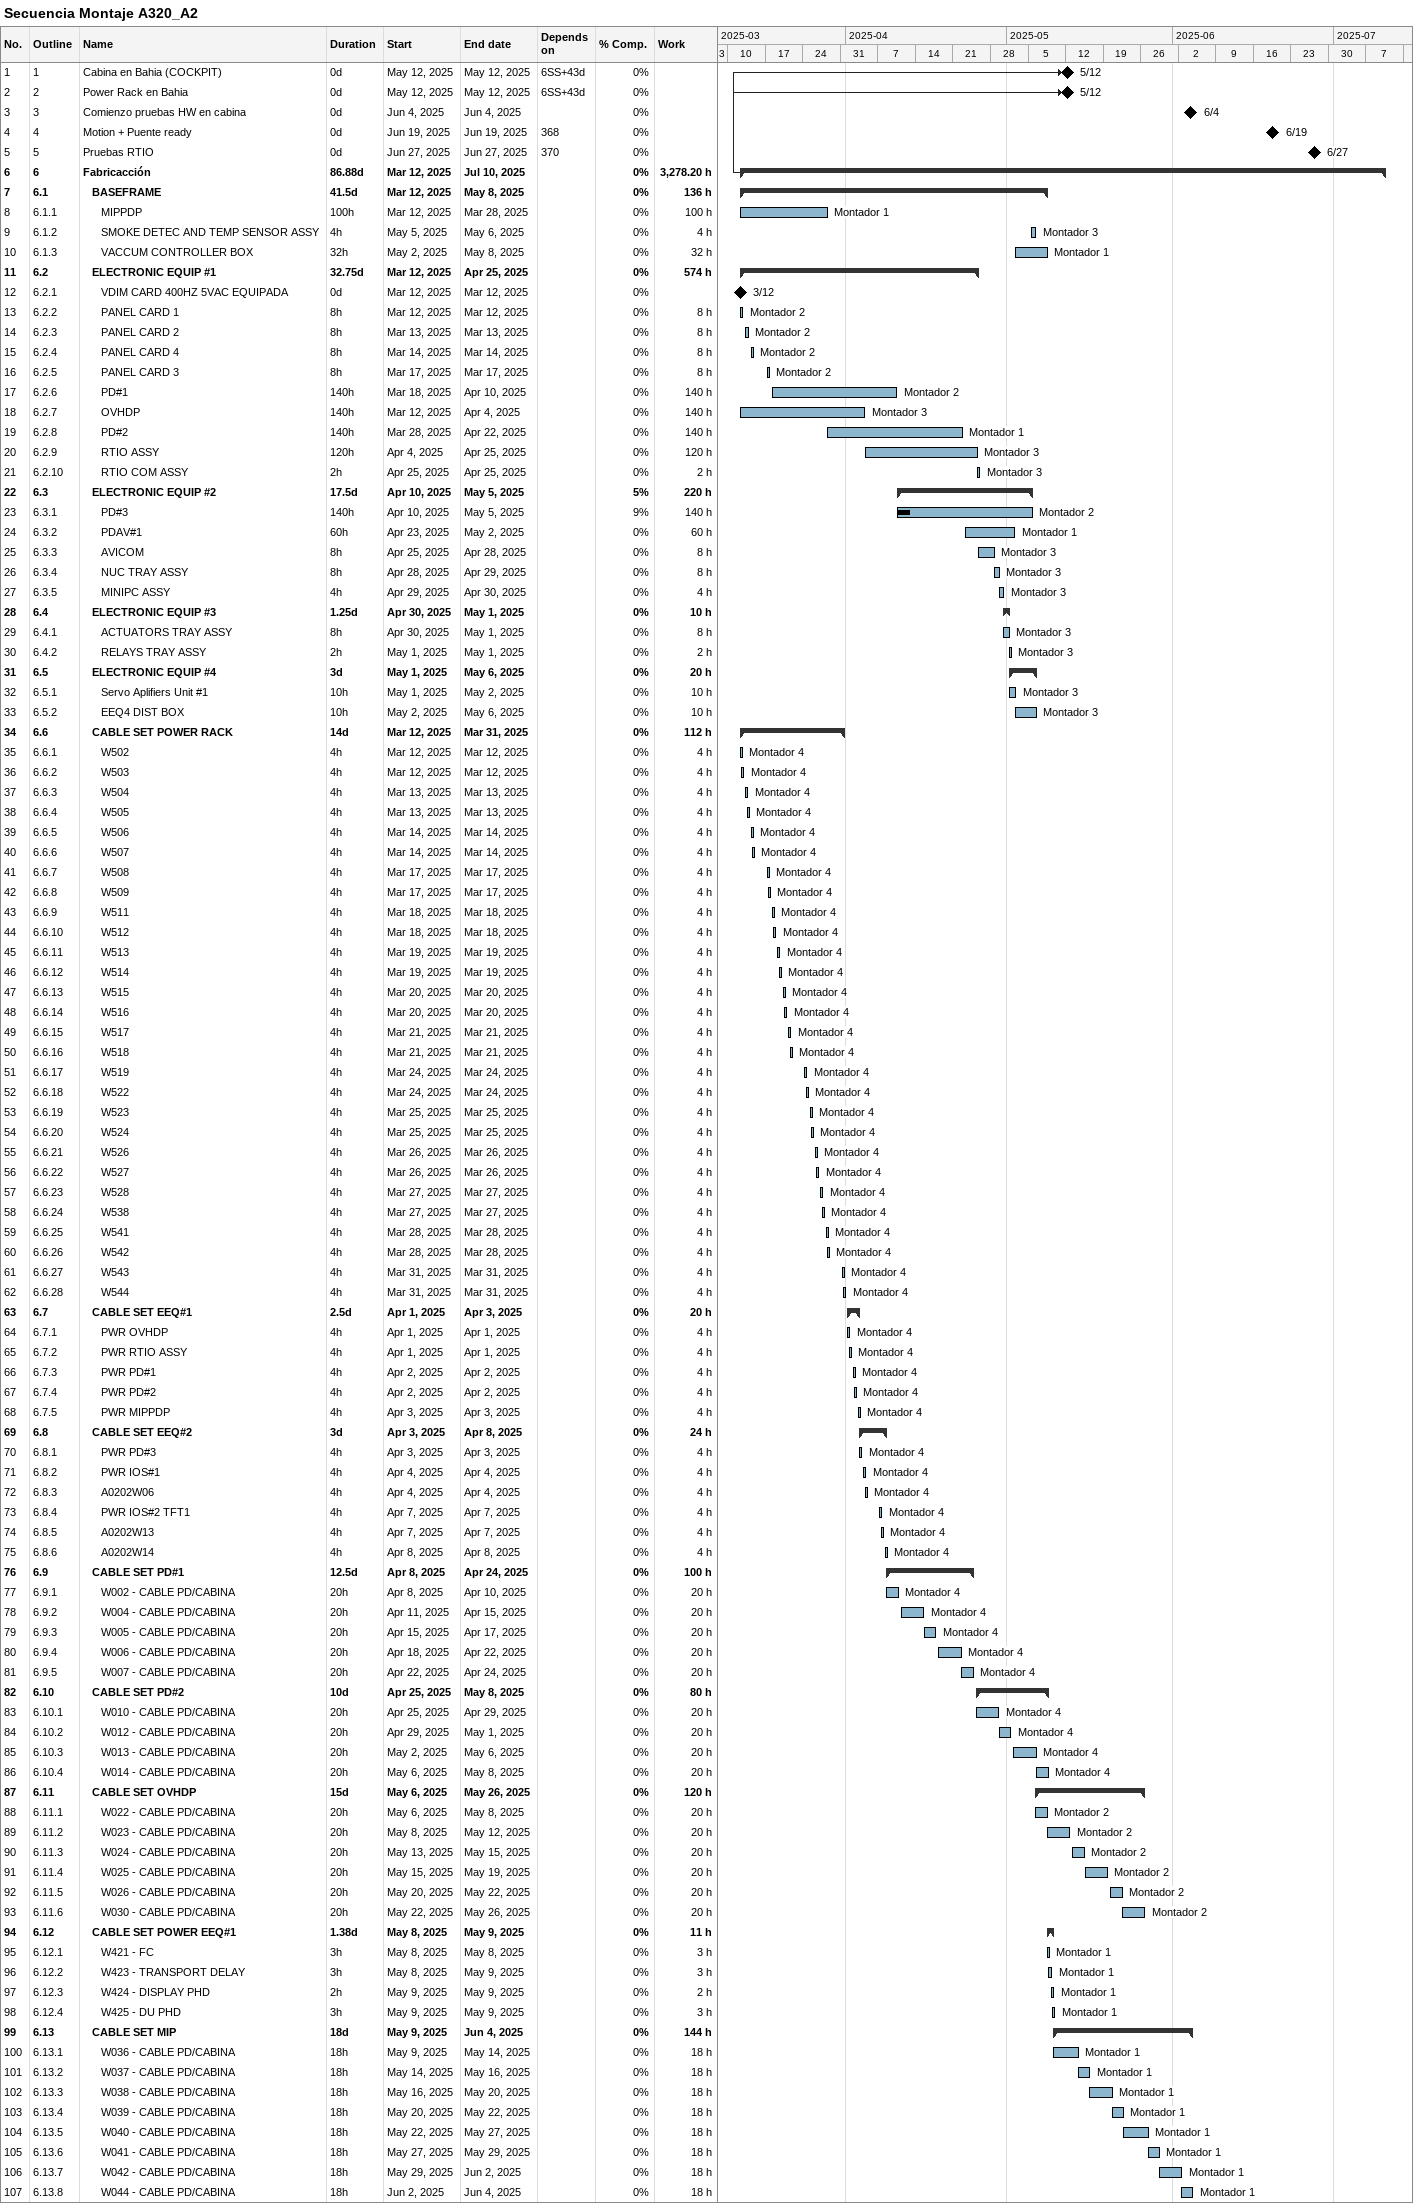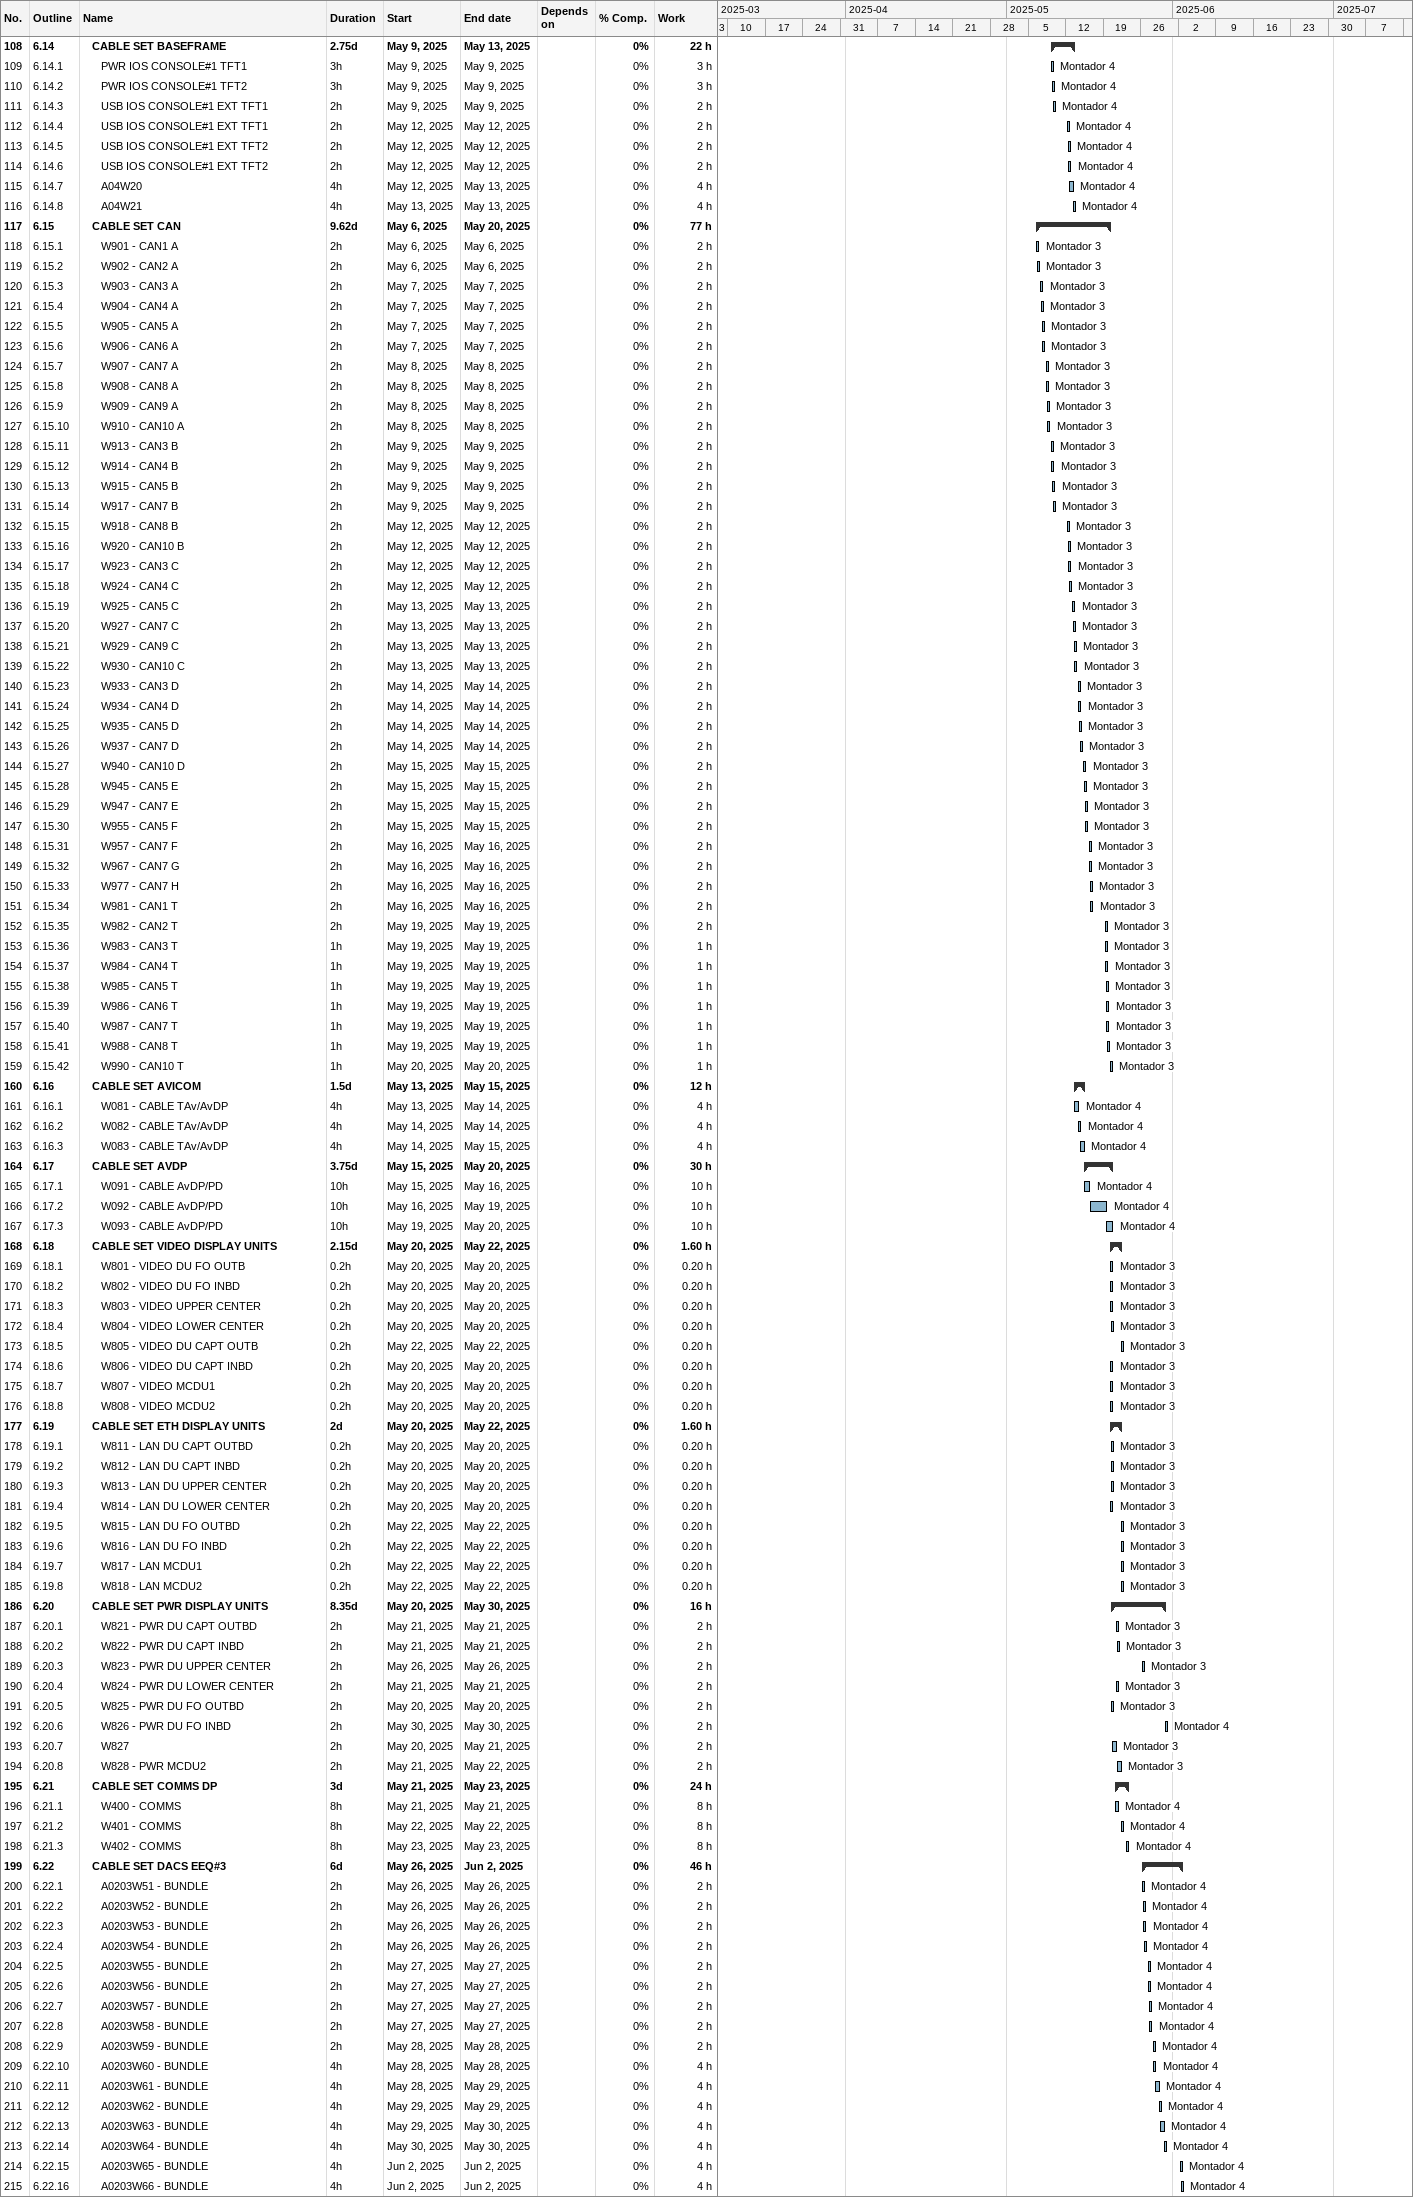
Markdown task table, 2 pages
Secuencia Montaje A320_A2

| ID | WBS | Task | Duration | Start | Finish | Predecessors | Resources | % complete | Work (h) |
|---|---|---|---|---|---|---|---|---|---|
| 1 | 1 | Cabina en Bahia (COCKPIT) | 0d | 2025-05-12 | 2025-05-12 | 6SS+43d |  | 0 |  |
| 2 | 2 | Power Rack en Bahia | 0d | 2025-05-12 | 2025-05-12 | 6SS+43d |  | 0 |  |
| 3 | 3 | Comienzo pruebas HW en cabina | 0d | 2025-06-04 | 2025-06-04 |  |  | 0 |  |
| 4 | 4 | Motion + Puente ready | 0d | 2025-06-19 | 2025-06-19 | 368 |  | 0 |  |
| 5 | 5 | Pruebas RTIO | 0d | 2025-06-27 | 2025-06-27 | 370 |  | 0 |  |
| 6 | 6 | **Fabricacción** | 86.88d | 2025-03-12 | 2025-07-10 |  |  | 0 | 3278.20 |
| 7 | 6.1 | **BASEFRAME** | 41.5d | 2025-03-12 | 2025-05-08 |  |  | 0 | 136 |
| 8 | 6.1.1 | MIPPDP | 100h | 2025-03-12 | 2025-03-28 |  | Montador 1 | 0 | 100 |
| 9 | 6.1.2 | SMOKE DETEC AND TEMP SENSOR ASSY | 4h | 2025-05-05 | 2025-05-06 |  | Montador 3 | 0 | 4 |
| 10 | 6.1.3 | VACCUM CONTROLLER BOX | 32h | 2025-05-02 | 2025-05-08 |  | Montador 1 | 0 | 32 |
| 11 | 6.2 | **ELECTRONIC EQUIP #1** | 32.75d | 2025-03-12 | 2025-04-25 |  |  | 0 | 574 |
| 12 | 6.2.1 | VDIM CARD 400HZ 5VAC EQUIPADA | 0d | 2025-03-12 | 2025-03-12 |  |  | 0 |  |
| 13 | 6.2.2 | PANEL CARD 1 | 8h | 2025-03-12 | 2025-03-12 |  | Montador 2 | 0 | 8 |
| 14 | 6.2.3 | PANEL CARD 2 | 8h | 2025-03-13 | 2025-03-13 |  | Montador 2 | 0 | 8 |
| 15 | 6.2.4 | PANEL CARD 4 | 8h | 2025-03-14 | 2025-03-14 |  | Montador 2 | 0 | 8 |
| 16 | 6.2.5 | PANEL CARD 3 | 8h | 2025-03-17 | 2025-03-17 |  | Montador 2 | 0 | 8 |
| 17 | 6.2.6 | PD#1 | 140h | 2025-03-18 | 2025-04-10 |  | Montador 2 | 0 | 140 |
| 18 | 6.2.7 | OVHDP | 140h | 2025-03-12 | 2025-04-04 |  | Montador 3 | 0 | 140 |
| 19 | 6.2.8 | PD#2 | 140h | 2025-03-28 | 2025-04-22 |  | Montador 1 | 0 | 140 |
| 20 | 6.2.9 | RTIO ASSY | 120h | 2025-04-04 | 2025-04-25 |  | Montador 3 | 0 | 120 |
| 21 | 6.2.10 | RTIO COM ASSY | 2h | 2025-04-25 | 2025-04-25 |  | Montador 3 | 0 | 2 |
| 22 | 6.3 | **ELECTRONIC EQUIP #2** | 17.5d | 2025-04-10 | 2025-05-05 |  |  | 5 | 220 |
| 23 | 6.3.1 | PD#3 | 140h | 2025-04-10 | 2025-05-05 |  | Montador 2 | 9 | 140 |
| 24 | 6.3.2 | PDAV#1 | 60h | 2025-04-23 | 2025-05-02 |  | Montador 1 | 0 | 60 |
| 25 | 6.3.3 | AVICOM | 8h | 2025-04-25 | 2025-04-28 |  | Montador 3 | 0 | 8 |
| 26 | 6.3.4 | NUC TRAY ASSY | 8h | 2025-04-28 | 2025-04-29 |  | Montador 3 | 0 | 8 |
| 27 | 6.3.5 | MINIPC ASSY | 4h | 2025-04-29 | 2025-04-30 |  | Montador 3 | 0 | 4 |
| 28 | 6.4 | **ELECTRONIC EQUIP #3** | 1.25d | 2025-04-30 | 2025-05-01 |  |  | 0 | 10 |
| 29 | 6.4.1 | ACTUATORS TRAY ASSY | 8h | 2025-04-30 | 2025-05-01 |  | Montador 3 | 0 | 8 |
| 30 | 6.4.2 | RELAYS TRAY ASSY | 2h | 2025-05-01 | 2025-05-01 |  | Montador 3 | 0 | 2 |
| 31 | 6.5 | **ELECTRONIC EQUIP #4** | 3d | 2025-05-01 | 2025-05-06 |  |  | 0 | 20 |
| 32 | 6.5.1 | Servo Aplifiers Unit #1 | 10h | 2025-05-01 | 2025-05-02 |  | Montador 3 | 0 | 10 |
| 33 | 6.5.2 | EEQ4 DIST BOX | 10h | 2025-05-02 | 2025-05-06 |  | Montador 3 | 0 | 10 |
| 34 | 6.6 | **CABLE SET POWER RACK** | 14d | 2025-03-12 | 2025-03-31 |  |  | 0 | 112 |
| 35 | 6.6.1 | W502 | 4h | 2025-03-12 | 2025-03-12 |  | Montador 4 | 0 | 4 |
| 36 | 6.6.2 | W503 | 4h | 2025-03-12 | 2025-03-12 |  | Montador 4 | 0 | 4 |
| 37 | 6.6.3 | W504 | 4h | 2025-03-13 | 2025-03-13 |  | Montador 4 | 0 | 4 |
| 38 | 6.6.4 | W505 | 4h | 2025-03-13 | 2025-03-13 |  | Montador 4 | 0 | 4 |
| 39 | 6.6.5 | W506 | 4h | 2025-03-14 | 2025-03-14 |  | Montador 4 | 0 | 4 |
| 40 | 6.6.6 | W507 | 4h | 2025-03-14 | 2025-03-14 |  | Montador 4 | 0 | 4 |
| 41 | 6.6.7 | W508 | 4h | 2025-03-17 | 2025-03-17 |  | Montador 4 | 0 | 4 |
| 42 | 6.6.8 | W509 | 4h | 2025-03-17 | 2025-03-17 |  | Montador 4 | 0 | 4 |
| 43 | 6.6.9 | W511 | 4h | 2025-03-18 | 2025-03-18 |  | Montador 4 | 0 | 4 |
| 44 | 6.6.10 | W512 | 4h | 2025-03-18 | 2025-03-18 |  | Montador 4 | 0 | 4 |
| 45 | 6.6.11 | W513 | 4h | 2025-03-19 | 2025-03-19 |  | Montador 4 | 0 | 4 |
| 46 | 6.6.12 | W514 | 4h | 2025-03-19 | 2025-03-19 |  | Montador 4 | 0 | 4 |
| 47 | 6.6.13 | W515 | 4h | 2025-03-20 | 2025-03-20 |  | Montador 4 | 0 | 4 |
| 48 | 6.6.14 | W516 | 4h | 2025-03-20 | 2025-03-20 |  | Montador 4 | 0 | 4 |
| 49 | 6.6.15 | W517 | 4h | 2025-03-21 | 2025-03-21 |  | Montador 4 | 0 | 4 |
| 50 | 6.6.16 | W518 | 4h | 2025-03-21 | 2025-03-21 |  | Montador 4 | 0 | 4 |
| 51 | 6.6.17 | W519 | 4h | 2025-03-24 | 2025-03-24 |  | Montador 4 | 0 | 4 |
| 52 | 6.6.18 | W522 | 4h | 2025-03-24 | 2025-03-24 |  | Montador 4 | 0 | 4 |
| 53 | 6.6.19 | W523 | 4h | 2025-03-25 | 2025-03-25 |  | Montador 4 | 0 | 4 |
| 54 | 6.6.20 | W524 | 4h | 2025-03-25 | 2025-03-25 |  | Montador 4 | 0 | 4 |
| 55 | 6.6.21 | W526 | 4h | 2025-03-26 | 2025-03-26 |  | Montador 4 | 0 | 4 |
| 56 | 6.6.22 | W527 | 4h | 2025-03-26 | 2025-03-26 |  | Montador 4 | 0 | 4 |
| 57 | 6.6.23 | W528 | 4h | 2025-03-27 | 2025-03-27 |  | Montador 4 | 0 | 4 |
| 58 | 6.6.24 | W538 | 4h | 2025-03-27 | 2025-03-27 |  | Montador 4 | 0 | 4 |
| 59 | 6.6.25 | W541 | 4h | 2025-03-28 | 2025-03-28 |  | Montador 4 | 0 | 4 |
| 60 | 6.6.26 | W542 | 4h | 2025-03-28 | 2025-03-28 |  | Montador 4 | 0 | 4 |
| 61 | 6.6.27 | W543 | 4h | 2025-03-31 | 2025-03-31 |  | Montador 4 | 0 | 4 |
| 62 | 6.6.28 | W544 | 4h | 2025-03-31 | 2025-03-31 |  | Montador 4 | 0 | 4 |
| 63 | 6.7 | **CABLE SET EEQ#1** | 2.5d | 2025-04-01 | 2025-04-03 |  |  | 0 | 20 |
| 64 | 6.7.1 | PWR OVHDP | 4h | 2025-04-01 | 2025-04-01 |  | Montador 4 | 0 | 4 |
| 65 | 6.7.2 | PWR RTIO ASSY | 4h | 2025-04-01 | 2025-04-01 |  | Montador 4 | 0 | 4 |
| 66 | 6.7.3 | PWR PD#1 | 4h | 2025-04-02 | 2025-04-02 |  | Montador 4 | 0 | 4 |
| 67 | 6.7.4 | PWR PD#2 | 4h | 2025-04-02 | 2025-04-02 |  | Montador 4 | 0 | 4 |
| 68 | 6.7.5 | PWR MIPPDP | 4h | 2025-04-03 | 2025-04-03 |  | Montador 4 | 0 | 4 |
| 69 | 6.8 | **CABLE SET EEQ#2** | 3d | 2025-04-03 | 2025-04-08 |  |  | 0 | 24 |
| 70 | 6.8.1 | PWR PD#3 | 4h | 2025-04-03 | 2025-04-03 |  | Montador 4 | 0 | 4 |
| 71 | 6.8.2 | PWR IOS#1 | 4h | 2025-04-04 | 2025-04-04 |  | Montador 4 | 0 | 4 |
| 72 | 6.8.3 | A0202W06 | 4h | 2025-04-04 | 2025-04-04 |  | Montador 4 | 0 | 4 |
| 73 | 6.8.4 | PWR IOS#2 TFT1 | 4h | 2025-04-07 | 2025-04-07 |  | Montador 4 | 0 | 4 |
| 74 | 6.8.5 | A0202W13 | 4h | 2025-04-07 | 2025-04-07 |  | Montador 4 | 0 | 4 |
| 75 | 6.8.6 | A0202W14 | 4h | 2025-04-08 | 2025-04-08 |  | Montador 4 | 0 | 4 |
| 76 | 6.9 | **CABLE SET PD#1** | 12.5d | 2025-04-08 | 2025-04-24 |  |  | 0 | 100 |
| 77 | 6.9.1 | W002 - CABLE PD/CABINA | 20h | 2025-04-08 | 2025-04-10 |  | Montador 4 | 0 | 20 |
| 78 | 6.9.2 | W004 - CABLE PD/CABINA | 20h | 2025-04-11 | 2025-04-15 |  | Montador 4 | 0 | 20 |
| 79 | 6.9.3 | W005 - CABLE PD/CABINA | 20h | 2025-04-15 | 2025-04-17 |  | Montador 4 | 0 | 20 |
| 80 | 6.9.4 | W006 - CABLE PD/CABINA | 20h | 2025-04-18 | 2025-04-22 |  | Montador 4 | 0 | 20 |
| 81 | 6.9.5 | W007 - CABLE PD/CABINA | 20h | 2025-04-22 | 2025-04-24 |  | Montador 4 | 0 | 20 |
| 82 | 6.10 | **CABLE SET PD#2** | 10d | 2025-04-25 | 2025-05-08 |  |  | 0 | 80 |
| 83 | 6.10.1 | W010 - CABLE PD/CABINA | 20h | 2025-04-25 | 2025-04-29 |  | Montador 4 | 0 | 20 |
| 84 | 6.10.2 | W012 - CABLE PD/CABINA | 20h | 2025-04-29 | 2025-05-01 |  | Montador 4 | 0 | 20 |
| 85 | 6.10.3 | W013 - CABLE PD/CABINA | 20h | 2025-05-02 | 2025-05-06 |  | Montador 4 | 0 | 20 |
| 86 | 6.10.4 | W014 - CABLE PD/CABINA | 20h | 2025-05-06 | 2025-05-08 |  | Montador 4 | 0 | 20 |
| 87 | 6.11 | **CABLE SET OVHDP** | 15d | 2025-05-06 | 2025-05-26 |  |  | 0 | 120 |
| 88 | 6.11.1 | W022 - CABLE PD/CABINA | 20h | 2025-05-06 | 2025-05-08 |  | Montador 2 | 0 | 20 |
| 89 | 6.11.2 | W023 - CABLE PD/CABINA | 20h | 2025-05-08 | 2025-05-12 |  | Montador 2 | 0 | 20 |
| 90 | 6.11.3 | W024 - CABLE PD/CABINA | 20h | 2025-05-13 | 2025-05-15 |  | Montador 2 | 0 | 20 |
| 91 | 6.11.4 | W025 - CABLE PD/CABINA | 20h | 2025-05-15 | 2025-05-19 |  | Montador 2 | 0 | 20 |
| 92 | 6.11.5 | W026 - CABLE PD/CABINA | 20h | 2025-05-20 | 2025-05-22 |  | Montador 2 | 0 | 20 |
| 93 | 6.11.6 | W030 - CABLE PD/CABINA | 20h | 2025-05-22 | 2025-05-26 |  | Montador 2 | 0 | 20 |
| 94 | 6.12 | **CABLE SET POWER EEQ#1** | 1.38d | 2025-05-08 | 2025-05-09 |  |  | 0 | 11 |
| 95 | 6.12.1 | W421 - FC | 3h | 2025-05-08 | 2025-05-08 |  | Montador 1 | 0 | 3 |
| 96 | 6.12.2 | W423 - TRANSPORT DELAY | 3h | 2025-05-08 | 2025-05-09 |  | Montador 1 | 0 | 3 |
| 97 | 6.12.3 | W424 - DISPLAY PHD | 2h | 2025-05-09 | 2025-05-09 |  | Montador 1 | 0 | 2 |
| 98 | 6.12.4 | W425 - DU PHD | 3h | 2025-05-09 | 2025-05-09 |  | Montador 1 | 0 | 3 |
| 99 | 6.13 | **CABLE SET MIP** | 18d | 2025-05-09 | 2025-06-04 |  |  | 0 | 144 |
| 100 | 6.13.1 | W036 - CABLE PD/CABINA | 18h | 2025-05-09 | 2025-05-14 |  | Montador 1 | 0 | 18 |
| 101 | 6.13.2 | W037 - CABLE PD/CABINA | 18h | 2025-05-14 | 2025-05-16 |  | Montador 1 | 0 | 18 |
| 102 | 6.13.3 | W038 - CABLE PD/CABINA | 18h | 2025-05-16 | 2025-05-20 |  | Montador 1 | 0 | 18 |
| 103 | 6.13.4 | W039 - CABLE PD/CABINA | 18h | 2025-05-20 | 2025-05-22 |  | Montador 1 | 0 | 18 |
| 104 | 6.13.5 | W040 - CABLE PD/CABINA | 18h | 2025-05-22 | 2025-05-27 |  | Montador 1 | 0 | 18 |
| 105 | 6.13.6 | W041 - CABLE PD/CABINA | 18h | 2025-05-27 | 2025-05-29 |  | Montador 1 | 0 | 18 |
| 106 | 6.13.7 | W042 - CABLE PD/CABINA | 18h | 2025-05-29 | 2025-06-02 |  | Montador 1 | 0 | 18 |
| 107 | 6.13.8 | W044 - CABLE PD/CABINA | 18h | 2025-06-02 | 2025-06-04 |  | Montador 1 | 0 | 18 |
| 108 | 6.14 | **CABLE SET BASEFRAME** | 2.75d | 2025-05-09 | 2025-05-13 |  |  | 0 | 22 |
| 109 | 6.14.1 | PWR IOS CONSOLE#1 TFT1 | 3h | 2025-05-09 | 2025-05-09 |  | Montador 4 | 0 | 3 |
| 110 | 6.14.2 | PWR IOS CONSOLE#1 TFT2 | 3h | 2025-05-09 | 2025-05-09 |  | Montador 4 | 0 | 3 |
| 111 | 6.14.3 | USB IOS CONSOLE#1 EXT TFT1 | 2h | 2025-05-09 | 2025-05-09 |  | Montador 4 | 0 | 2 |
| 112 | 6.14.4 | USB IOS CONSOLE#1 EXT TFT1 | 2h | 2025-05-12 | 2025-05-12 |  | Montador 4 | 0 | 2 |
| 113 | 6.14.5 | USB IOS CONSOLE#1 EXT TFT2 | 2h | 2025-05-12 | 2025-05-12 |  | Montador 4 | 0 | 2 |
| 114 | 6.14.6 | USB IOS CONSOLE#1 EXT TFT2 | 2h | 2025-05-12 | 2025-05-12 |  | Montador 4 | 0 | 2 |
| 115 | 6.14.7 | A04W20 | 4h | 2025-05-12 | 2025-05-13 |  | Montador 4 | 0 | 4 |
| 116 | 6.14.8 | A04W21 | 4h | 2025-05-13 | 2025-05-13 |  | Montador 4 | 0 | 4 |
| 117 | 6.15 | **CABLE SET CAN** | 9.62d | 2025-05-06 | 2025-05-20 |  |  | 0 | 77 |
| 118 | 6.15.1 | W901 - CAN1 A | 2h | 2025-05-06 | 2025-05-06 |  | Montador 3 | 0 | 2 |
| 119 | 6.15.2 | W902 - CAN2 A | 2h | 2025-05-06 | 2025-05-06 |  | Montador 3 | 0 | 2 |
| 120 | 6.15.3 | W903 - CAN3 A | 2h | 2025-05-07 | 2025-05-07 |  | Montador 3 | 0 | 2 |
| 121 | 6.15.4 | W904 - CAN4 A | 2h | 2025-05-07 | 2025-05-07 |  | Montador 3 | 0 | 2 |
| 122 | 6.15.5 | W905 - CAN5 A | 2h | 2025-05-07 | 2025-05-07 |  | Montador 3 | 0 | 2 |
| 123 | 6.15.6 | W906 - CAN6 A | 2h | 2025-05-07 | 2025-05-07 |  | Montador 3 | 0 | 2 |
| 124 | 6.15.7 | W907 - CAN7 A | 2h | 2025-05-08 | 2025-05-08 |  | Montador 3 | 0 | 2 |
| 125 | 6.15.8 | W908 - CAN8 A | 2h | 2025-05-08 | 2025-05-08 |  | Montador 3 | 0 | 2 |
| 126 | 6.15.9 | W909 - CAN9 A | 2h | 2025-05-08 | 2025-05-08 |  | Montador 3 | 0 | 2 |
| 127 | 6.15.10 | W910 - CAN10 A | 2h | 2025-05-08 | 2025-05-08 |  | Montador 3 | 0 | 2 |
| 128 | 6.15.11 | W913 - CAN3 B | 2h | 2025-05-09 | 2025-05-09 |  | Montador 3 | 0 | 2 |
| 129 | 6.15.12 | W914 - CAN4 B | 2h | 2025-05-09 | 2025-05-09 |  | Montador 3 | 0 | 2 |
| 130 | 6.15.13 | W915 - CAN5 B | 2h | 2025-05-09 | 2025-05-09 |  | Montador 3 | 0 | 2 |
| 131 | 6.15.14 | W917 - CAN7 B | 2h | 2025-05-09 | 2025-05-09 |  | Montador 3 | 0 | 2 |
| 132 | 6.15.15 | W918 - CAN8 B | 2h | 2025-05-12 | 2025-05-12 |  | Montador 3 | 0 | 2 |
| 133 | 6.15.16 | W920 - CAN10 B | 2h | 2025-05-12 | 2025-05-12 |  | Montador 3 | 0 | 2 |
| 134 | 6.15.17 | W923 - CAN3 C | 2h | 2025-05-12 | 2025-05-12 |  | Montador 3 | 0 | 2 |
| 135 | 6.15.18 | W924 - CAN4 C | 2h | 2025-05-12 | 2025-05-12 |  | Montador 3 | 0 | 2 |
| 136 | 6.15.19 | W925 - CAN5 C | 2h | 2025-05-13 | 2025-05-13 |  | Montador 3 | 0 | 2 |
| 137 | 6.15.20 | W927 - CAN7 C | 2h | 2025-05-13 | 2025-05-13 |  | Montador 3 | 0 | 2 |
| 138 | 6.15.21 | W929 - CAN9 C | 2h | 2025-05-13 | 2025-05-13 |  | Montador 3 | 0 | 2 |
| 139 | 6.15.22 | W930 - CAN10 C | 2h | 2025-05-13 | 2025-05-13 |  | Montador 3 | 0 | 2 |
| 140 | 6.15.23 | W933 - CAN3 D | 2h | 2025-05-14 | 2025-05-14 |  | Montador 3 | 0 | 2 |
| 141 | 6.15.24 | W934 - CAN4 D | 2h | 2025-05-14 | 2025-05-14 |  | Montador 3 | 0 | 2 |
| 142 | 6.15.25 | W935 - CAN5 D | 2h | 2025-05-14 | 2025-05-14 |  | Montador 3 | 0 | 2 |
| 143 | 6.15.26 | W937 - CAN7 D | 2h | 2025-05-14 | 2025-05-14 |  | Montador 3 | 0 | 2 |
| 144 | 6.15.27 | W940 - CAN10 D | 2h | 2025-05-15 | 2025-05-15 |  | Montador 3 | 0 | 2 |
| 145 | 6.15.28 | W945 - CAN5 E | 2h | 2025-05-15 | 2025-05-15 |  | Montador 3 | 0 | 2 |
| 146 | 6.15.29 | W947 - CAN7 E | 2h | 2025-05-15 | 2025-05-15 |  | Montador 3 | 0 | 2 |
| 147 | 6.15.30 | W955 - CAN5 F | 2h | 2025-05-15 | 2025-05-15 |  | Montador 3 | 0 | 2 |
| 148 | 6.15.31 | W957 - CAN7 F | 2h | 2025-05-16 | 2025-05-16 |  | Montador 3 | 0 | 2 |
| 149 | 6.15.32 | W967 - CAN7 G | 2h | 2025-05-16 | 2025-05-16 |  | Montador 3 | 0 | 2 |
| 150 | 6.15.33 | W977 - CAN7 H | 2h | 2025-05-16 | 2025-05-16 |  | Montador 3 | 0 | 2 |
| 151 | 6.15.34 | W981 - CAN1 T | 2h | 2025-05-16 | 2025-05-16 |  | Montador 3 | 0 | 2 |
| 152 | 6.15.35 | W982 - CAN2 T | 2h | 2025-05-19 | 2025-05-19 |  | Montador 3 | 0 | 2 |
| 153 | 6.15.36 | W983 - CAN3 T | 1h | 2025-05-19 | 2025-05-19 |  | Montador 3 | 0 | 1 |
| 154 | 6.15.37 | W984 - CAN4 T | 1h | 2025-05-19 | 2025-05-19 |  | Montador 3 | 0 | 1 |
| 155 | 6.15.38 | W985 - CAN5 T | 1h | 2025-05-19 | 2025-05-19 |  | Montador 3 | 0 | 1 |
| 156 | 6.15.39 | W986 - CAN6 T | 1h | 2025-05-19 | 2025-05-19 |  | Montador 3 | 0 | 1 |
| 157 | 6.15.40 | W987 - CAN7 T | 1h | 2025-05-19 | 2025-05-19 |  | Montador 3 | 0 | 1 |
| 158 | 6.15.41 | W988 - CAN8 T | 1h | 2025-05-19 | 2025-05-19 |  | Montador 3 | 0 | 1 |
| 159 | 6.15.42 | W990 - CAN10 T | 1h | 2025-05-20 | 2025-05-20 |  | Montador 3 | 0 | 1 |
| 160 | 6.16 | **CABLE SET AVICOM** | 1.5d | 2025-05-13 | 2025-05-15 |  |  | 0 | 12 |
| 161 | 6.16.1 | W081 - CABLE TAv/AvDP | 4h | 2025-05-13 | 2025-05-14 |  | Montador 4 | 0 | 4 |
| 162 | 6.16.2 | W082 - CABLE TAv/AvDP | 4h | 2025-05-14 | 2025-05-14 |  | Montador 4 | 0 | 4 |
| 163 | 6.16.3 | W083 - CABLE TAv/AvDP | 4h | 2025-05-14 | 2025-05-15 |  | Montador 4 | 0 | 4 |
| 164 | 6.17 | **CABLE SET AVDP** | 3.75d | 2025-05-15 | 2025-05-20 |  |  | 0 | 30 |
| 165 | 6.17.1 | W091 - CABLE AvDP/PD | 10h | 2025-05-15 | 2025-05-16 |  | Montador 4 | 0 | 10 |
| 166 | 6.17.2 | W092 - CABLE AvDP/PD | 10h | 2025-05-16 | 2025-05-19 |  | Montador 4 | 0 | 10 |
| 167 | 6.17.3 | W093 - CABLE AvDP/PD | 10h | 2025-05-19 | 2025-05-20 |  | Montador 4 | 0 | 10 |
| 168 | 6.18 | **CABLE SET VIDEO DISPLAY UNITS** | 2.15d | 2025-05-20 | 2025-05-22 |  |  | 0 | 1.60 |
| 169 | 6.18.1 | W801 - VIDEO DU FO OUTB | 0.2h | 2025-05-20 | 2025-05-20 |  | Montador 3 | 0 | 0.20 |
| 170 | 6.18.2 | W802 - VIDEO DU FO INBD | 0.2h | 2025-05-20 | 2025-05-20 |  | Montador 3 | 0 | 0.20 |
| 171 | 6.18.3 | W803 - VIDEO UPPER CENTER | 0.2h | 2025-05-20 | 2025-05-20 |  | Montador 3 | 0 | 0.20 |
| 172 | 6.18.4 | W804 - VIDEO LOWER CENTER | 0.2h | 2025-05-20 | 2025-05-20 |  | Montador 3 | 0 | 0.20 |
| 173 | 6.18.5 | W805 - VIDEO DU CAPT OUTB | 0.2h | 2025-05-22 | 2025-05-22 |  | Montador 3 | 0 | 0.20 |
| 174 | 6.18.6 | W806 - VIDEO DU CAPT INBD | 0.2h | 2025-05-20 | 2025-05-20 |  | Montador 3 | 0 | 0.20 |
| 175 | 6.18.7 | W807 - VIDEO MCDU1 | 0.2h | 2025-05-20 | 2025-05-20 |  | Montador 3 | 0 | 0.20 |
| 176 | 6.18.8 | W808 - VIDEO MCDU2 | 0.2h | 2025-05-20 | 2025-05-20 |  | Montador 3 | 0 | 0.20 |
| 177 | 6.19 | **CABLE SET ETH DISPLAY UNITS** | 2d | 2025-05-20 | 2025-05-22 |  |  | 0 | 1.60 |
| 178 | 6.19.1 | W811 - LAN DU CAPT OUTBD | 0.2h | 2025-05-20 | 2025-05-20 |  | Montador 3 | 0 | 0.20 |
| 179 | 6.19.2 | W812 - LAN DU CAPT INBD | 0.2h | 2025-05-20 | 2025-05-20 |  | Montador 3 | 0 | 0.20 |
| 180 | 6.19.3 | W813 - LAN DU UPPER CENTER | 0.2h | 2025-05-20 | 2025-05-20 |  | Montador 3 | 0 | 0.20 |
| 181 | 6.19.4 | W814 - LAN DU LOWER CENTER | 0.2h | 2025-05-20 | 2025-05-20 |  | Montador 3 | 0 | 0.20 |
| 182 | 6.19.5 | W815 - LAN DU FO OUTBD | 0.2h | 2025-05-22 | 2025-05-22 |  | Montador 3 | 0 | 0.20 |
| 183 | 6.19.6 | W816 - LAN DU FO INBD | 0.2h | 2025-05-22 | 2025-05-22 |  | Montador 3 | 0 | 0.20 |
| 184 | 6.19.7 | W817 - LAN MCDU1 | 0.2h | 2025-05-22 | 2025-05-22 |  | Montador 3 | 0 | 0.20 |
| 185 | 6.19.8 | W818 - LAN MCDU2 | 0.2h | 2025-05-22 | 2025-05-22 |  | Montador 3 | 0 | 0.20 |
| 186 | 6.20 | **CABLE SET PWR DISPLAY UNITS** | 8.35d | 2025-05-20 | 2025-05-30 |  |  | 0 | 16 |
| 187 | 6.20.1 | W821 - PWR DU CAPT OUTBD | 2h | 2025-05-21 | 2025-05-21 |  | Montador 3 | 0 | 2 |
| 188 | 6.20.2 | W822 - PWR DU CAPT INBD | 2h | 2025-05-21 | 2025-05-21 |  | Montador 3 | 0 | 2 |
| 189 | 6.20.3 | W823 - PWR DU UPPER CENTER | 2h | 2025-05-26 | 2025-05-26 |  | Montador 3 | 0 | 2 |
| 190 | 6.20.4 | W824 - PWR DU LOWER CENTER | 2h | 2025-05-21 | 2025-05-21 |  | Montador 3 | 0 | 2 |
| 191 | 6.20.5 | W825 - PWR DU FO OUTBD | 2h | 2025-05-20 | 2025-05-20 |  | Montador 3 | 0 | 2 |
| 192 | 6.20.6 | W826 - PWR DU FO INBD | 2h | 2025-05-30 | 2025-05-30 |  | Montador 4 | 0 | 2 |
| 193 | 6.20.7 | W827 | 2h | 2025-05-20 | 2025-05-21 |  | Montador 3 | 0 | 2 |
| 194 | 6.20.8 | W828 - PWR MCDU2 | 2h | 2025-05-21 | 2025-05-22 |  | Montador 3 | 0 | 2 |
| 195 | 6.21 | **CABLE SET COMMS DP** | 3d | 2025-05-21 | 2025-05-23 |  |  | 0 | 24 |
| 196 | 6.21.1 | W400 - COMMS | 8h | 2025-05-21 | 2025-05-21 |  | Montador 4 | 0 | 8 |
| 197 | 6.21.2 | W401 - COMMS | 8h | 2025-05-22 | 2025-05-22 |  | Montador 4 | 0 | 8 |
| 198 | 6.21.3 | W402 - COMMS | 8h | 2025-05-23 | 2025-05-23 |  | Montador 4 | 0 | 8 |
| 199 | 6.22 | **CABLE SET DACS EEQ#3** | 6d | 2025-05-26 | 2025-06-02 |  |  | 0 | 46 |
| 200 | 6.22.1 | A0203W51 - BUNDLE | 2h | 2025-05-26 | 2025-05-26 |  | Montador 4 | 0 | 2 |
| 201 | 6.22.2 | A0203W52 - BUNDLE | 2h | 2025-05-26 | 2025-05-26 |  | Montador 4 | 0 | 2 |
| 202 | 6.22.3 | A0203W53 - BUNDLE | 2h | 2025-05-26 | 2025-05-26 |  | Montador 4 | 0 | 2 |
| 203 | 6.22.4 | A0203W54 - BUNDLE | 2h | 2025-05-26 | 2025-05-26 |  | Montador 4 | 0 | 2 |
| 204 | 6.22.5 | A0203W55 - BUNDLE | 2h | 2025-05-27 | 2025-05-27 |  | Montador 4 | 0 | 2 |
| 205 | 6.22.6 | A0203W56 - BUNDLE | 2h | 2025-05-27 | 2025-05-27 |  | Montador 4 | 0 | 2 |
| 206 | 6.22.7 | A0203W57 - BUNDLE | 2h | 2025-05-27 | 2025-05-27 |  | Montador 4 | 0 | 2 |
| 207 | 6.22.8 | A0203W58 - BUNDLE | 2h | 2025-05-27 | 2025-05-27 |  | Montador 4 | 0 | 2 |
| 208 | 6.22.9 | A0203W59 - BUNDLE | 2h | 2025-05-28 | 2025-05-28 |  | Montador 4 | 0 | 2 |
| 209 | 6.22.10 | A0203W60 - BUNDLE | 4h | 2025-05-28 | 2025-05-28 |  | Montador 4 | 0 | 4 |
| 210 | 6.22.11 | A0203W61 - BUNDLE | 4h | 2025-05-28 | 2025-05-29 |  | Montador 4 | 0 | 4 |
| 211 | 6.22.12 | A0203W62 - BUNDLE | 4h | 2025-05-29 | 2025-05-29 |  | Montador 4 | 0 | 4 |
| 212 | 6.22.13 | A0203W63 - BUNDLE | 4h | 2025-05-29 | 2025-05-30 |  | Montador 4 | 0 | 4 |
| 213 | 6.22.14 | A0203W64 - BUNDLE | 4h | 2025-05-30 | 2025-05-30 |  | Montador 4 | 0 | 4 |
| 214 | 6.22.15 | A0203W65 - BUNDLE | 4h | 2025-06-02 | 2025-06-02 |  | Montador 4 | 0 | 4 |
| 215 | 6.22.16 | A0203W66 - BUNDLE | 4h | 2025-06-02 | 2025-06-02 |  | Montador 4 | 0 | 4 |
